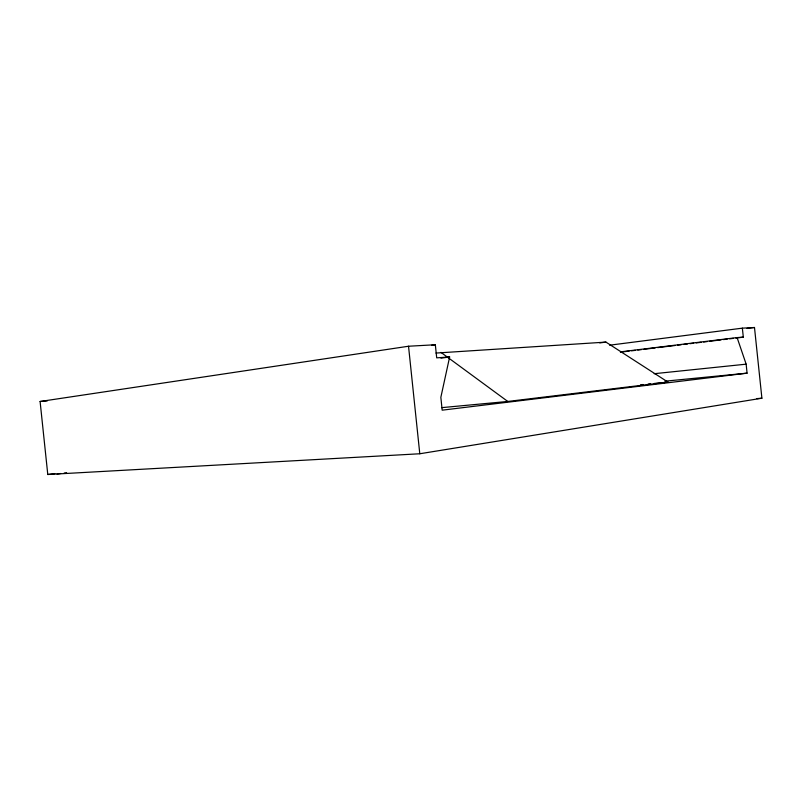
<?xml version="1.0" encoding="UTF-8"?>
<svg xmlns="http://www.w3.org/2000/svg" width="802" height="802" viewBox="0 0 802 802"><rect width="100%" height="100%" fill="white"/><g stroke="black" fill="none" stroke-linecap="round" stroke-linejoin="round"><path stroke-width="1.2" d="M609.59 345.201L742.351 328.158L754.492 327.497L761.9 398.213L419.787 453.762L47.779 474.503L40.1 401.491L408.529 346.233L435.336 344.75L436.699 357.852L449.641 356.97L440.849 397.331L442.163 410.173L747.073 373.161L746.151 364.168L737.098 337.582L620.568 351.847M431.616 345.301L435.336 344.75M435.987 353.06L605.941 342.103L668.006 382.123L507.766 401.451L441.681 407.647M440.96 358.153L449.641 356.97M57.032 473.992L60.611 473.511M64.18 473.03L66.566 472.709M47.779 474.503L54.897 473.561M599.746 342.915L605.941 342.103M747.033 328.449L754.492 327.497M620.407 352.178L629.089 351.116M631.575 350.815L635.304 350.364M637.78 350.053L641.51 349.602M643.996 349.301L655.164 347.938M657.65 347.627L675.033 345.502M677.52 345.201L681.239 344.75M683.725 344.439L687.454 343.988M689.931 343.687L693.66 343.226M696.146 342.925L701.108 342.324M703.595 342.013L707.314 341.562M709.8 341.261L720.978 339.898M723.454 339.587L727.183 339.136M729.67 338.835L733.389 338.374M735.875 338.073L743.324 337.161L742.351 328.158M654.161 373.712L746.151 364.168M664.928 381.191L747.073 373.161M640.618 384.77L643.104 384.529M648.086 384.048L650.582 383.807M654.312 383.446L668.006 382.123M756.908 398.604L761.9 398.213M40.1 401.491L47.258 400.93M737.098 337.582L743.324 337.161M440.94 352.369L507.766 401.451M408.529 346.233L419.787 453.762"/></g></svg>
